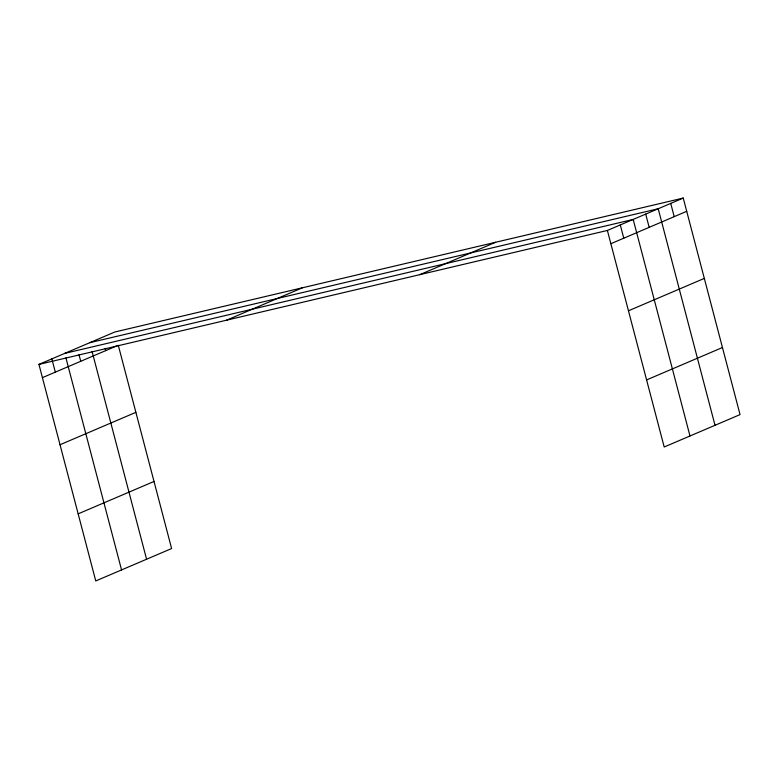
<?xml version="1.0" encoding="UTF-8"?>
<svg xmlns="http://www.w3.org/2000/svg" width="779" height="779" viewBox="0 0 779 779"><rect width="100%" height="100%" fill="white"/><g stroke="black" fill="none" stroke-linecap="round" stroke-linejoin="round"><path stroke-width="1.17" d="M118.281 345.253L171.614 548.543L95.759 580.939L38.95 364.397L114.805 332L683.241 198.061L740.05 414.603L664.195 447L607.386 230.457L683.241 198.061M42.426 377.649L117.24 345.701M226.533 320.188L302.388 287.802M419.803 274.656L495.658 242.259M60.032 444.731L135.877 412.344M610.863 243.71L686.718 211.313M78.163 513.858L154.008 481.461M628.468 310.792L704.313 278.405M646.599 379.918L722.454 347.522M89.77 342.692L658.206 208.753L715.015 425.295M64.735 353.384L633.181 219.444L689.99 435.987M38.95 364.397L607.386 230.457M670.729 203.407L674.205 216.659M645.694 214.098L649.17 227.351M620.279 224.946L623.765 238.199M105.184 348.388L105.769 350.599M92.088 351.524L146.579 559.234M78.991 354.659L80.734 361.29M65.903 357.795L121.553 569.926M51.842 358.885L55.319 372.138"/></g></svg>
